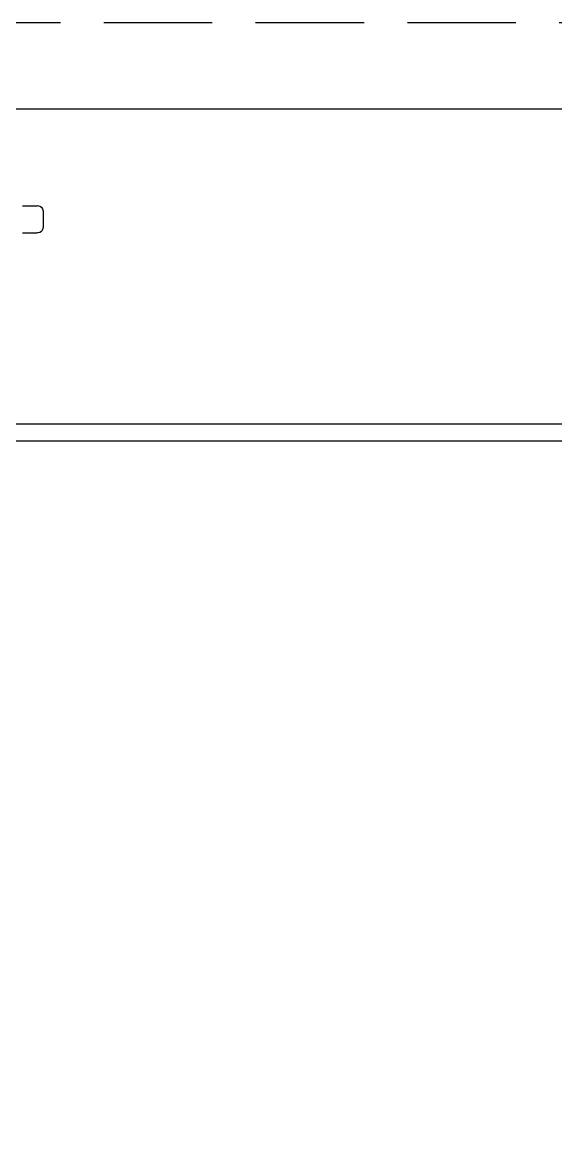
# Model space of a CAD drawing. Extents: x -1899985 to -450366, y 556196 to 2151267.
# Drawn here: x -1093516 to -1092287, y 574865 to 577467 of the extents above; entities that cross this region are included whole.
import ezdxf

# ---------------------------------------------------------------- set-up
doc = ezdxf.new("R2010")
doc.units = 0
doc.header["$LTSCALE"] = 1000
doc.header["$MEASUREMENT"] = 0
doc.linetypes.add('DASH', pattern=[0.35, 0.25, -0.1])
for name, color, linetype in [('A-LIN-V', 9, 'Continuous'), ('EWHS5T6M-3', 7, 'Continuous'), ('FHSGH10105-主梁-04', 7, 'Continuous'), ('FHSGH10105-主梁-06', 7, 'Continuous'), ('S-SB', 21, 'Continuous')]:
    doc.layers.add(name, color=color, linetype=linetype)

# ---------------------------------------------------------------- blocks, each defined once
blk = doc.blocks.new('n44')
at = {"color": 6, "linetype": 'DASH'}
blk.add_lwpolyline([(1563769.3, -78840.6), (1555174.3, -78840.6), (1555174.3, -81443.1)], dxfattribs=at)
at = {"layer": 'EWHS5T6M-3', "color": 3, "linetype": 'Continuous'}
for p, q in [((1559756.7, -79262.8), (1559722.1, -79262.8)), ((1559756.7, -79262.8), (1559722.1, -79262.8)), ((1559709.5, -79275.3), (1559709.5, -79313.1)), ((1559709.5, -79275.3), (1559709.5, -79313.1)), ((1559756.7, -79325.6), (1559722.1, -79325.6)), ((1559756.7, -79325.6), (1559722.1, -79325.6))]:
    blk.add_line(p, q, dxfattribs=at)
for centre, start, end in [((1559722.1, -79275.3), 90, 180), ((1559722.1, -79275.3), 90, 180), ((1559722.1, -79313.1), 180, 270), ((1559722.1, -79313.1), 180, 270)]:
    blk.add_arc(centre, 12.6, start, end, dxfattribs=at)
at = {"layer": 'FHSGH10105-主梁-04', "color": 3, "linetype": 'Continuous'}
blk.add_line((1555299.5, -79040.6), (1563769.3, -79040.6), dxfattribs=at)
at = {"layer": 'FHSGH10105-主梁-06', "color": 3, "linetype": 'Continuous'}
for p, q in [((1555503.3, -79766.3), (1563769.3, -79766.3)), ((1555299.5, -79805.6), (1563769.3, -79805.6))]:
    blk.add_line(p, q, dxfattribs=at)
blk = doc.blocks.new('G$C20E3758E')
at = {"layer": 'S-SB', "xscale": -0.6363000000750548, "yscale": 0.6363000000750548, "zscale": 0.6363000000750548}
blk.add_blockref('n44', (994249.58, 52810.36), dxfattribs=at)

msp = doc.modelspace()

# ---------------------------------------------------------------- block references
at = {"layer": 'A-LIN-V', "xscale": 1.571585729816195, "yscale": 1.571585729816195, "zscale": 1.571585729816195}
msp.add_blockref('G$C20E3758E', (-1096307.8, 573312.1), dxfattribs=at)

doc.saveas('drawing.dxf')
